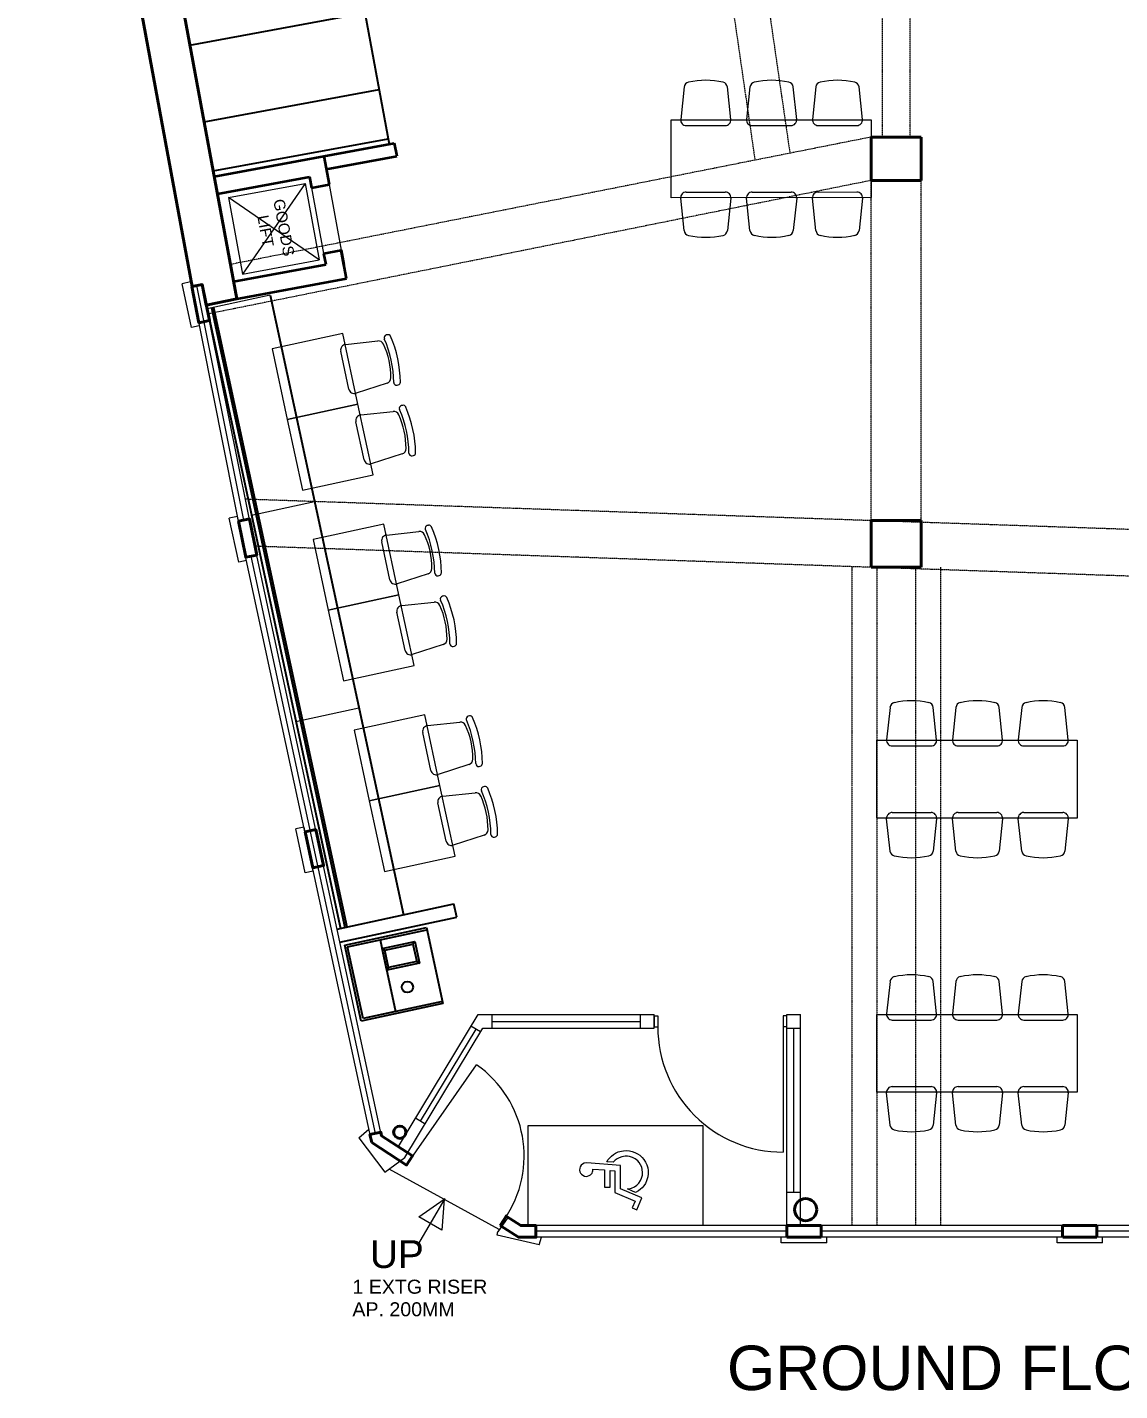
# Model space of a CAD drawing. Header units: millimetres. Extents: x -159872 to 386485, y -250577 to 158966.
# Drawn here: x 146152 to 155977, y -5176 to 7088 of the extents above; entities that cross this region are included whole.
import ezdxf

# ---------------------------------------------------------------- set-up
doc = ezdxf.new("R2010")
doc.units = ezdxf.units.MM
doc.linetypes.add('ACAD_ISO10W100', pattern=[18, 12, -3, 0, -3])
for name, color, linetype, lineweight in [('LDS-ffe-furniture-fixed', 4, 'Continuous', 25), ('LDS-ffe-furniture-loose', 5, 'Continuous', 13), ('LDS-struct-extg-ceiling beams', 252, 'ACAD_ISO10W100', 9), ('LDS-struct-extg-doors windows', 7, 'Continuous', 9), ('LDS-struct-extg-stairs', 7, 'Continuous', 9), ('LDS-struct-extg-walls', 1, 'Continuous', 40), ('LDS-struct-new-doors windows', 5, 'Continuous', 9), ('LDS-struct-new-partitions', 4, 'Continuous', 35), ('LDS-struct-new-walls', 6, 'Continuous', 35), ('LDS-text-1-50', 7, 'Continuous', 9), ('LDS-title-notes', 7, 'Continuous', 18), ('TXT1', 7, 'Continuous', 25)]:
    doc.layers.add(name, color=color, linetype=linetype, lineweight=lineweight)
doc.styles.add('Arial', font='Arial.ttf')

# ---------------------------------------------------------------- blocks, each defined once
blk = doc.blocks.new('Group-205')
at = {"layer": 'LDS-ffe-furniture-loose'}
for p, q in [((91386, 43008), (91355, 42717)), ((91405, 42661), (91756, 42661))]:
    blk.add_line(p, q, dxfattribs=at)
for centre, radius, start, end in [((91436, 43002), 50.2, 102.4307, 174.0077), ((91580, 42346), 722, 77.6027, 102.4307), ((91725, 43002), 50.2, 6.0257, 77.6027), ((91405, 42711), 50.2, 174.0077, 270.0167)]:
    blk.add_arc(centre, radius, start, end, dxfattribs=at)
blk = doc.blocks.new('Group-206')
at = {"layer": 'LDS-ffe-furniture-loose'}
for p, q in [((91386, 41717), (91356, 42008)), ((91405, 42063), (91756, 42063)), ((91806, 42008), (91775, 41717))]:
    blk.add_line(p, q, dxfattribs=at)
for centre, radius, start, end in [((91405, 42013), 50.2, 90.0167, 186.0257), ((91756, 42013), 50.2, 354.0077, 90.0167), ((91436, 41722), 50.2, 186.0257, 257.6027), ((91725, 41722), 50.2, 282.4307, 354.0077), ((91580, 42378), 722, 257.6027, 282.4307)]:
    blk.add_arc(centre, radius, start, end, dxfattribs=at)
blk = doc.blocks.new('Group-207')
at = {"layer": 'LDS-ffe-furniture-loose', "color": 7}
blk.add_blockref('Group-206', (0, 0), dxfattribs=at)
blk = doc.blocks.new('Group-208')
at = {"layer": 'LDS-ffe-furniture-loose'}
for p, q in [((91978, 41717), (91948, 42008)), ((91998, 42063), (92348, 42063)), ((92398, 42008), (92367, 41717))]:
    blk.add_line(p, q, dxfattribs=at)
for centre, radius, start, end in [((91998, 42013), 50.2, 90.0167, 186.0257), ((92348, 42013), 50.2, 354.0077, 90.0167), ((92028, 41722), 50.2, 186.0257, 257.6027), ((92317, 41722), 50.2, 282.4307, 354.0077), ((92173, 42379), 722, 257.6027, 282.4307)]:
    blk.add_arc(centre, radius, start, end, dxfattribs=at)
blk = doc.blocks.new('Group-209')
at = {"layer": 'LDS-ffe-furniture-loose'}
for p, q in [((92571, 41717), (92540, 42008)), ((92590, 42063), (92940, 42064)), ((92990, 42008), (92959, 41717))]:
    blk.add_line(p, q, dxfattribs=at)
for centre, radius, start, end in [((92590, 42013), 50.2, 90.0167, 186.0257), ((92940, 42013), 50.2, 354.0077, 90.0167), ((92621, 41722), 50.2, 186.0257, 257.6027), ((92909, 41722), 50.2, 282.4307, 354.0077), ((92765, 42379), 722, 257.6027, 282.4307)]:
    blk.add_arc(centre, radius, start, end, dxfattribs=at)
blk = doc.blocks.new('Group-210')
at = {"layer": 'LDS-ffe-furniture-loose'}
for p, q in [((92570, 43008), (92540, 42717)), ((92990, 42717), (92959, 43008)), ((92590, 42661), (92940, 42662))]:
    blk.add_line(p, q, dxfattribs=at)
for centre, radius, start, end in [((92620, 43003), 50.2, 102.4307, 174.0077), ((92765, 42346), 722, 77.6027, 102.4307), ((92909, 43003), 50.2, 6.0257, 77.6027), ((92590, 42712), 50.2, 174.0077, 270.0167), ((92940, 42712), 50.2, 270.0167, 6.0257)]:
    blk.add_arc(centre, radius, start, end, dxfattribs=at)
blk = doc.blocks.new('Group-211')
at = {"layer": 'LDS-ffe-furniture-loose'}
for p, q in [((91978, 43008), (91948, 42717)), ((92398, 42717), (92367, 43008)), ((91997, 42661), (92348, 42661))]:
    blk.add_line(p, q, dxfattribs=at)
for centre, radius, start, end in [((92028, 43002), 50.2, 102.4307, 174.0077), ((92173, 42346), 722, 77.6027, 102.4307), ((92317, 43003), 50.2, 6.0257, 77.6027), ((91997, 42711), 50.2, 174.0077, 270.0167), ((92348, 42712), 50.2, 270.0167, 6.0257)]:
    blk.add_arc(centre, radius, start, end, dxfattribs=at)
blk = doc.blocks.new('Group-212')
at = {"layer": 'LDS-ffe-furniture-loose'}
blk.add_line((91805, 42717), (91775, 43008), dxfattribs=at)
at = {"layer": 'LDS-ffe-furniture-loose', "flags": 128}
blk.add_lwpolyline([(91269, 42712), (93069, 42713), (93069, 42013), (91269, 42012)], close=True, dxfattribs=at)
at = {"layer": 'LDS-ffe-furniture-loose'}
blk.add_arc((91755, 42711), 50.2, 270.0167, 6.0257, dxfattribs=at)
at = {"layer": 'LDS-ffe-furniture-loose', "color": 7}
for name in ['Group-205', 'Group-211', 'Group-210', 'Group-207', 'Group-208', 'Group-209']:
    blk.add_blockref(name, (0, 0), dxfattribs=at)
blk = doc.blocks.new('Group-215')
at = {"layer": 'LDS-ffe-furniture-loose'}
for p, q in [((89591, 36715), (89581, 36713)), ((89245, 36226), (89172, 36568)), ((89215, 36628), (89506, 36660)), ((89588, 36280), (89310, 36189)), ((89679, 36262), (89689, 36264))]:
    blk.add_line(p, q, dxfattribs=at)
for centre, radius, start, end in [((89587, 36689), 25.1, 102.1381, 203.7069), ((88647, 36276), 1001, 0.5692, 23.7069), ((89597, 36691), 25.1, 23.5933, 102.1381), ((88647, 36276), 1061, 0.6828, 23.5933), ((89221, 36579), 50.2, 96.129, 192.1381), ((89512, 36610), 50.2, 24.552, 96.129), ((88900, 36331), 722, 359.7241, 24.552), ((89572, 36327), 50.2, 288.1471, 359.7241), ((89294, 36236), 50.2, 192.1381, 288.1471), ((89673, 36286), 25.1, 180.5692, 282.1381), ((89683, 36288), 25.1, 282.1381, 0.6828)]:
    blk.add_arc(centre, radius, start, end, dxfattribs=at)
blk = doc.blocks.new('Group-216')
at = {"layer": 'LDS-ffe-furniture-loose'}
for p, q in [((89079, 37264), (89370, 37295)), ((89455, 37351), (89445, 37349)), ((89109, 36861), (89035, 37203)), ((89451, 36915), (89173, 36824)), ((89542, 36897), (89552, 36899))]:
    blk.add_line(p, q, dxfattribs=at)
for centre, radius, start, end in [((89375, 37245), 50.2, 24.552, 96.129), ((89450, 37324), 25.1, 102.1381, 203.7069), ((88511, 36912), 1001, 0.5692, 23.7069), ((89460, 37326), 25.1, 23.5933, 102.1381), ((88511, 36912), 1061, 0.6828, 23.5933), ((89084, 37214), 50.2, 96.129, 192.1381), ((88764, 36966), 722, 359.7241, 24.552), ((89436, 36963), 50.2, 288.1471, 359.7241), ((89537, 36922), 25.1, 180.5692, 282.1381), ((89547, 36924), 25.1, 282.1381, 0.6828), ((89158, 36872), 50.2, 192.1381, 288.1471)]:
    blk.add_arc(centre, radius, start, end, dxfattribs=at)
blk = doc.blocks.new('Group-217')
at = {"layer": 'LDS-ffe-furniture-loose'}
for p, q in [((89223, 38430), (89213, 38428)), ((88877, 37940), (88803, 38283)), ((88847, 38343), (89137, 38374)), ((89219, 37994), (88941, 37903)), ((89310, 37976), (89320, 37979))]:
    blk.add_line(p, q, dxfattribs=at)
for centre, radius, start, end in [((89218, 38403), 25.1, 102.1381, 203.7069), ((88279, 37991), 1001, 0.5692, 23.7069), ((89228, 38405), 25.1, 23.5933, 102.1381), ((88279, 37991), 1061, 0.6828, 23.5933), ((88852, 38293), 50.2, 96.129, 192.1381), ((89143, 38324), 50.2, 24.552, 96.129), ((88532, 38045), 722, 359.7241, 24.552), ((89204, 38042), 50.2, 288.1471, 359.7241), ((88926, 37951), 50.2, 192.1381, 288.1471), ((89304, 38001), 25.1, 180.5692, 282.1381), ((89314, 38003), 25.1, 282.1381, 0.6828)]:
    blk.add_arc(centre, radius, start, end, dxfattribs=at)
blk = doc.blocks.new('Group-218')
at = {"layer": 'LDS-ffe-furniture-loose'}
for p, q in [((88710, 38978), (89001, 39010)), ((89086, 39065), (89076, 39063)), ((88740, 38576), (88666, 38918)), ((89083, 38630), (88805, 38539)), ((89173, 38612), (89183, 38614))]:
    blk.add_line(p, q, dxfattribs=at)
for centre, radius, start, end in [((89006, 38960), 50.2, 24.552, 96.129), ((89081, 39039), 25.1, 102.1381, 203.7069), ((88142, 38626), 1001, 0.5692, 23.7069), ((89091, 39041), 25.1, 23.5933, 102.1381), ((88142, 38626), 1061, 0.6828, 23.5933), ((88715, 38929), 50.2, 96.129, 192.1381), ((88395, 38681), 722, 359.7241, 24.552), ((89067, 38677), 50.2, 288.1471, 359.7241), ((89168, 38636), 25.1, 180.5692, 282.1381), ((89178, 38639), 25.1, 282.1381, 0.6828), ((88789, 38586), 50.2, 192.1381, 288.1471)]:
    blk.add_arc(centre, radius, start, end, dxfattribs=at)
blk = doc.blocks.new('Group-219')
at = {"layer": 'LDS-ffe-furniture-loose'}
for p, q in [((88854, 40144), (88844, 40142)), ((88508, 39655), (88434, 39997)), ((88478, 40058), (88769, 40089)), ((88850, 39709), (88572, 39618)), ((88941, 39691), (88951, 39693))]:
    blk.add_line(p, q, dxfattribs=at)
for centre, radius, start, end in [((88849, 40118), 25.1, 102.1381, 203.7069), ((87910, 39705), 1001, 0.5692, 23.7069), ((88859, 40120), 25.1, 23.5933, 102.1381), ((87910, 39705), 1061, 0.6828, 23.5933), ((88483, 40008), 50.2, 96.129, 192.1381), ((88774, 40039), 50.2, 24.552, 96.129), ((88163, 39760), 722, 359.7241, 24.552), ((88835, 39756), 50.2, 288.1471, 359.7241), ((88557, 39665), 50.2, 192.1381, 288.1471), ((88936, 39715), 25.1, 180.5692, 282.1381), ((88946, 39718), 25.1, 282.1381, 0.6828)]:
    blk.add_arc(centre, radius, start, end, dxfattribs=at)
blk = doc.blocks.new('Group-220')
at = {"layer": 'LDS-ffe-furniture-loose'}
for p, q in [((88341, 40693), (88632, 40724)), ((88717, 40780), (88707, 40778)), ((88371, 40290), (88297, 40633)), ((88714, 40344), (88436, 40253)), ((88804, 40326), (88814, 40328))]:
    blk.add_line(p, q, dxfattribs=at)
for centre, radius, start, end in [((88637, 40674), 50.2, 24.552, 96.129), ((88713, 40753), 25.1, 102.1381, 203.7069), ((87773, 40341), 1001, 0.5692, 23.7069), ((88723, 40755), 25.1, 23.5933, 102.1381), ((87773, 40341), 1061, 0.6828, 23.5933), ((88347, 40643), 50.2, 96.129, 192.1381), ((88026, 40395), 722, 359.7241, 24.552), ((88698, 40392), 50.2, 288.1471, 359.7241), ((88799, 40351), 25.1, 180.5692, 282.1381), ((88809, 40353), 25.1, 282.1381, 0.6828), ((88420, 40301), 50.2, 192.1381, 288.1471)]:
    blk.add_arc(centre, radius, start, end, dxfattribs=at)
blk = doc.blocks.new('Group-266')
at = {"layer": 'LDS-struct-extg-doors windows'}
for p, q in [((88890, 33311), (89517, 34214)), ((88835, 33346), (88751, 33400)), ((88889, 33430), (88944, 33395)), ((88890, 33311), (88944, 33395)), ((88890, 33311), (88835, 33346)), ((89730, 32769), (89784, 32853)), ((89730, 32769), (89785, 32734)), ((89839, 32818), (89784, 32853)), ((89873, 32677), (89785, 32734))]:
    blk.add_line(p, q, dxfattribs=at)
blk.add_arc((88947, 33393), 1000, 325.1989, 55.1989, dxfattribs=at)
blk = doc.blocks.new('Group-267')
at = {"layer": 'LDS-title-notes', "color": 5, "lineweight": 18, "flags": 128}
for points in [[(91554, 32767), (89984, 32767), (89984, 33667), (91554, 33667)], [(90949, 33066), (90877, 33097), (90886, 33098), (90913, 33105), (90940, 33117), (90960, 33132), (90978, 33150), (90994, 33173), (91003, 33194), (91010, 33221), (91012, 33245), (91009, 33271), (91004, 33291), (90994, 33313), (90982, 33333), (90969, 33348), (90947, 33366), (90922, 33379), (90894, 33388), (90878, 33390), (90855, 33391), (90827, 33386), (90802, 33377), (90784, 33367), (90766, 33354), (90749, 33336), (90692, 33340), (90704, 33361), (90717, 33375), (90732, 33392), (90750, 33405), (90769, 33417), (90794, 33429), (90823, 33437), (90840, 33440), (90870, 33441), (90895, 33439), (90918, 33434), (90942, 33425), (90966, 33413), (90986, 33399), (91008, 33379), (91024, 33360), (91038, 33337), (91050, 33312), (91058, 33285), (91061, 33261), (91061, 33232), (91058, 33207), (91048, 33171), (91037, 33147), (91024, 33125), (91007, 33107), (90993, 33094), (90975, 33080)], [(90959, 32908), (91005, 33016), (90814, 33098), (90814, 33307), (90511, 33331), (90488, 33328), (90472, 33320), (90459, 33309), (90451, 33296), (90447, 33282), (90446, 33266), (90449, 33250), (90454, 33238), (90463, 33228), (90475, 33219), (90491, 33212), (90505, 33210), (90518, 33212), (90531, 33216), (90543, 33223), (90551, 33230), (90558, 33238), (90563, 33250), (90565, 33260), (90566, 33275), (90670, 33267), (90670, 33113), (90720, 33113), (90720, 33263), (90764, 33259), (90764, 33064), (90945, 32986), (90919, 32926)]]:
    blk.add_lwpolyline(points, close=True, dxfattribs=at)
blk = doc.blocks.new('Group-268')
at = {"layer": 'LDS-struct-extg-doors windows'}
for p, q in [((91117, 34654), (91117, 34554)), ((91117, 34654), (91149, 34654)), ((91149, 34654), (91149, 34554)), ((92276, 34654), (92276, 34554)), ((92308, 34654), (92276, 34654)), ((92308, 34654), (92308, 34554)), ((91117, 34554), (91149, 34554)), ((92308, 34554), (92276, 34554)), ((92276, 34554), (92276, 33428))]:
    blk.add_line(p, q, dxfattribs=at)
blk.add_arc((92275, 34554), 1126, 180, 270.0509, dxfattribs=at)
blk = doc.blocks.new('Group-269')
at = {"layer": 'LDS-ffe-furniture-loose'}
for p, q in [((93238, 37427), (93207, 37136)), ((93257, 37081), (93607, 37081))]:
    blk.add_line(p, q, dxfattribs=at)
for centre, radius, start, end in [((93287, 37422), 50.2, 102.414, 173.991), ((93432, 36765), 722, 77.586, 102.414), ((93576, 37422), 50.2, 6.009, 77.586), ((93257, 37131), 50.2, 173.991, 270)]:
    blk.add_arc(centre, radius, start, end, dxfattribs=at)
blk = doc.blocks.new('Group-270')
at = {"layer": 'LDS-ffe-furniture-loose'}
for p, q in [((93238, 36136), (93207, 36427)), ((93257, 36483), (93607, 36483)), ((93657, 36427), (93626, 36136))]:
    blk.add_line(p, q, dxfattribs=at)
for centre, radius, start, end in [((93257, 36432), 50.2, 90, 186.009), ((93607, 36432), 50.2, 353.991, 90), ((93287, 36141), 50.2, 186.009, 257.586), ((93432, 36798), 722, 257.586, 282.414), ((93576, 36141), 50.2, 282.414, 353.991)]:
    blk.add_arc(centre, radius, start, end, dxfattribs=at)
blk = doc.blocks.new('Group-271')
at = {"layer": 'LDS-ffe-furniture-loose', "color": 7}
blk.add_blockref('Group-270', (0, 0), dxfattribs=at)
blk = doc.blocks.new('Group-272')
at = {"layer": 'LDS-ffe-furniture-loose'}
for p, q in [((93830, 36136), (93799, 36427)), ((93849, 36483), (94199, 36483)), ((94249, 36427), (94218, 36136))]:
    blk.add_line(p, q, dxfattribs=at)
for centre, radius, start, end in [((93849, 36432), 50.2, 90, 186.009), ((94199, 36432), 50.2, 353.991, 90), ((93880, 36141), 50.2, 186.009, 257.586), ((94024, 36798), 722, 257.586, 282.414), ((94169, 36141), 50.2, 282.414, 353.991)]:
    blk.add_arc(centre, radius, start, end, dxfattribs=at)
blk = doc.blocks.new('Group-273')
at = {"layer": 'LDS-ffe-furniture-loose'}
for p, q in [((94422, 36136), (94391, 36427)), ((94441, 36483), (94791, 36483)), ((94841, 36427), (94811, 36136))]:
    blk.add_line(p, q, dxfattribs=at)
for centre, radius, start, end in [((94441, 36432), 50.2, 90, 186.009), ((94791, 36432), 50.2, 353.991, 90), ((94472, 36141), 50.2, 186.009, 257.586), ((94616, 36798), 722, 257.586, 282.414), ((94761, 36141), 50.2, 282.414, 353.991)]:
    blk.add_arc(centre, radius, start, end, dxfattribs=at)
blk = doc.blocks.new('Group-274')
at = {"layer": 'LDS-ffe-furniture-loose'}
for p, q in [((94422, 37427), (94391, 37136)), ((94841, 37136), (94811, 37427)), ((94441, 37081), (94791, 37081))]:
    blk.add_line(p, q, dxfattribs=at)
for centre, radius, start, end in [((94472, 37422), 50.2, 102.414, 173.991), ((94616, 36765), 722, 77.586, 102.414), ((94761, 37422), 50.2, 6.009, 77.586), ((94441, 37131), 50.2, 173.991, 270), ((94791, 37131), 50.2, 270, 6.009)]:
    blk.add_arc(centre, radius, start, end, dxfattribs=at)
blk = doc.blocks.new('Group-275')
at = {"layer": 'LDS-ffe-furniture-loose'}
for p, q in [((93830, 37427), (93799, 37136)), ((94249, 37136), (94218, 37427)), ((93849, 37081), (94199, 37081))]:
    blk.add_line(p, q, dxfattribs=at)
for centre, radius, start, end in [((93880, 37422), 50.2, 102.414, 173.991), ((94024, 36765), 722, 77.586, 102.414), ((94169, 37422), 50.2, 6.009, 77.586), ((93849, 37131), 50.2, 173.991, 270), ((94199, 37131), 50.2, 270, 6.009)]:
    blk.add_arc(centre, radius, start, end, dxfattribs=at)
blk = doc.blocks.new('Group-276')
at = {"layer": 'LDS-ffe-furniture-loose'}
blk.add_line((93657, 37136), (93626, 37427), dxfattribs=at)
at = {"layer": 'LDS-ffe-furniture-loose', "flags": 128}
blk.add_lwpolyline([(93120, 37132), (94920, 37132), (94920, 36432), (93120, 36432)], close=True, dxfattribs=at)
at = {"layer": 'LDS-ffe-furniture-loose'}
blk.add_arc((93607, 37131), 50.2, 270, 6.009, dxfattribs=at)
at = {"layer": 'LDS-ffe-furniture-loose', "color": 7}
for name in ['Group-269', 'Group-275', 'Group-274', 'Group-271', 'Group-272', 'Group-273']:
    blk.add_blockref(name, (0, 0), dxfattribs=at)
blk = doc.blocks.new('Group-277')
at = {"layer": 'LDS-ffe-furniture-loose', "color": 7}
blk.add_blockref('Group-276', (0, 0), dxfattribs=at)
blk = doc.blocks.new('Group-278')
at = {"layer": 'LDS-ffe-furniture-loose'}
for p, q in [((93238, 34962), (93207, 34671)), ((93257, 34616), (93607, 34616))]:
    blk.add_line(p, q, dxfattribs=at)
for centre, radius, start, end in [((93287, 34957), 50.2, 102.414, 173.991), ((93432, 34300), 722, 77.586, 102.414), ((93576, 34957), 50.2, 6.009, 77.586), ((93257, 34666), 50.2, 173.991, 270)]:
    blk.add_arc(centre, radius, start, end, dxfattribs=at)
blk = doc.blocks.new('Group-279')
at = {"layer": 'LDS-ffe-furniture-loose'}
for p, q in [((93257, 34018), (93607, 34018)), ((93238, 33671), (93207, 33962)), ((93657, 33962), (93626, 33671))]:
    blk.add_line(p, q, dxfattribs=at)
for centre, radius, start, end in [((93257, 33967), 50.2, 90, 186.009), ((93607, 33967), 50.2, 353.991, 90), ((93287, 33676), 50.2, 186.009, 257.586), ((93432, 34333), 722, 257.586, 282.414), ((93576, 33676), 50.2, 282.414, 353.991)]:
    blk.add_arc(centre, radius, start, end, dxfattribs=at)
blk = doc.blocks.new('Group-280')
at = {"layer": 'LDS-ffe-furniture-loose', "color": 7}
blk.add_blockref('Group-279', (0, 0), dxfattribs=at)
blk = doc.blocks.new('Group-281')
at = {"layer": 'LDS-ffe-furniture-loose'}
for p, q in [((93849, 34018), (94199, 34018)), ((93830, 33671), (93799, 33962)), ((94249, 33962), (94218, 33671))]:
    blk.add_line(p, q, dxfattribs=at)
for centre, radius, start, end in [((93849, 33967), 50.2, 90, 186.009), ((94199, 33967), 50.2, 353.991, 90), ((93880, 33676), 50.2, 186.009, 257.586), ((94024, 34333), 722, 257.586, 282.414), ((94169, 33676), 50.2, 282.414, 353.991)]:
    blk.add_arc(centre, radius, start, end, dxfattribs=at)
blk = doc.blocks.new('Group-282')
at = {"layer": 'LDS-ffe-furniture-loose'}
for p, q in [((94441, 34018), (94791, 34018)), ((94422, 33671), (94391, 33962)), ((94841, 33962), (94811, 33671))]:
    blk.add_line(p, q, dxfattribs=at)
for centre, radius, start, end in [((94441, 33967), 50.2, 90, 186.009), ((94791, 33967), 50.2, 353.991, 90), ((94472, 33676), 50.2, 186.009, 257.586), ((94616, 34333), 722, 257.586, 282.414), ((94761, 33676), 50.2, 282.414, 353.991)]:
    blk.add_arc(centre, radius, start, end, dxfattribs=at)
blk = doc.blocks.new('Group-283')
at = {"layer": 'LDS-ffe-furniture-loose'}
for p, q in [((94422, 34962), (94391, 34671)), ((94841, 34671), (94811, 34962)), ((94441, 34616), (94791, 34616))]:
    blk.add_line(p, q, dxfattribs=at)
for centre, radius, start, end in [((94472, 34957), 50.2, 102.414, 173.991), ((94616, 34300), 722, 77.586, 102.414), ((94761, 34957), 50.2, 6.009, 77.586), ((94441, 34666), 50.2, 173.991, 270), ((94791, 34666), 50.2, 270, 6.009)]:
    blk.add_arc(centre, radius, start, end, dxfattribs=at)
blk = doc.blocks.new('Group-284')
at = {"layer": 'LDS-ffe-furniture-loose'}
for p, q in [((93830, 34962), (93799, 34671)), ((94249, 34671), (94218, 34962)), ((93849, 34616), (94199, 34616))]:
    blk.add_line(p, q, dxfattribs=at)
for centre, radius, start, end in [((93880, 34957), 50.2, 102.414, 173.991), ((94024, 34300), 722, 77.586, 102.414), ((94169, 34957), 50.2, 6.009, 77.586), ((93849, 34666), 50.2, 173.991, 270), ((94199, 34666), 50.2, 270, 6.009)]:
    blk.add_arc(centre, radius, start, end, dxfattribs=at)
blk = doc.blocks.new('Group-285')
at = {"layer": 'LDS-ffe-furniture-loose'}
blk.add_line((93657, 34671), (93626, 34962), dxfattribs=at)
at = {"layer": 'LDS-ffe-furniture-loose', "flags": 128}
blk.add_lwpolyline([(93120, 34667), (94920, 34667), (94920, 33967), (93120, 33967)], close=True, dxfattribs=at)
at = {"layer": 'LDS-ffe-furniture-loose'}
blk.add_arc((93607, 34666), 50.2, 270, 6.009, dxfattribs=at)
at = {"layer": 'LDS-ffe-furniture-loose', "color": 7}
for name in ['Group-278', 'Group-284', 'Group-283', 'Group-280', 'Group-281', 'Group-282']:
    blk.add_blockref(name, (0, 0), dxfattribs=at)
blk = doc.blocks.new('Group-286')
at = {"layer": 'LDS-ffe-furniture-loose', "color": 7}
blk.add_blockref('Group-285', (0, 0), dxfattribs=at)
blk = doc.blocks.new('Group-303')
at = {"layer": 'LDS-ffe-furniture-fixed'}
for p, q in [((86850, 43875), (88424, 44166)), ((88424, 44166), (88732, 42494)), ((86860, 43826), (88433, 44117)), ((86941, 43384), (88515, 43674)), ((87068, 42695), (88642, 42986)), ((87149, 42253), (88723, 42543)), ((87159, 42204), (88732, 42494))]:
    blk.add_line(p, q, dxfattribs=at)

msp = doc.modelspace()

# ---------------------------------------------------------------- linework, layer by layer
at = {"layer": 'LDS-ffe-furniture-fixed', "lineweight": 18}
for p, q in [((148336.20094, 4677.04894), (147769.16771, 4555.09356)), ((148735.71005, 2819.52573), (148168.67682, 2697.57035)), ((149135.21916, 962.00252), (148568.18593, 840.04714)), ((149534.72827, -895.52069), (148967.69504, -1017.47607))]:
    msp.add_line(p, q, dxfattribs=at)
at = {"layer": 'LDS-ffe-furniture-fixed'}
for p, q in [((148336.20094, 4677.04894), (149534.72827, -895.52069)), ((147760.94154, 4593.34125), (147761.77134, 4589.48308)), ((147769.16771, 4555.09356), (148967.69497, -1017.47608)), ((147808.27346, 4563.50428), (149006.80072, -1009.06536)), ((147827.82618, 4567.7096), (149026.35359, -1004.86001)), ((148938.76272, -1023.69872), (149989.40706, -797.73009)), ((150014.63921, -915.04734), (149989.40706, -797.73009)), ((148963.99487, -1141.01598), (150014.63921, -915.04734)), ((149008.97824, -1167.69105), (149742.21108, -1009.99008)), ((149008.97824, -1167.69105), (149742.21108, -1009.99008)), ((149032.73647, -1183.03857), (149746.41644, -1029.54296)), ((149032.73647, -1183.03857), (149746.41644, -1029.54296)), ((149742.21108, -1009.99008), (149889.39865, -1694.34074)), ((149742.21108, -1009.99008), (149889.39865, -1694.34074)), ((149156.1658, -1852.04171), (149008.97824, -1167.69105)), ((149156.1658, -1852.04171), (149008.97824, -1167.69105)), ((149032.73647, -1183.03857), (149326.02961, -1119.95818)), ((149171.51332, -1828.28347), (149032.73647, -1183.03857)), ((149171.51332, -1828.28347), (149032.73647, -1183.03857)), ((149171.51332, -1828.28347), (149032.73647, -1183.03857)), ((149326.02961, -1119.95818), (149464.80646, -1765.20308)), ((149342.85104, -1198.16968), (149636.14418, -1135.0893)), ((149342.85104, -1198.16968), (149636.14418, -1135.0893)), ((149384.90464, -1393.69844), (149342.85104, -1198.16968)), ((149366.60928, -1213.5172), (149342.85104, -1198.16968)), ((149384.90464, -1393.69844), (149342.85104, -1198.16968)), ((149366.60928, -1213.5172), (149342.85104, -1198.16968)), ((149366.60928, -1213.5172), (149620.79667, -1158.84753)), ((149366.60928, -1213.5172), (149620.79667, -1158.84753)), ((149400.25215, -1369.94021), (149366.60928, -1213.5172)), ((149400.25215, -1369.94021), (149366.60928, -1213.5172)), ((149636.14418, -1135.0893), (149620.79667, -1158.84753)), ((149636.14418, -1135.0893), (149620.79667, -1158.84753)), ((149620.79667, -1158.84753), (149654.43954, -1315.27054)), ((149620.79667, -1158.84753), (149654.43954, -1315.27054)), ((149636.14418, -1135.0893), (149678.19777, -1330.61806)), ((149636.14418, -1135.0893), (149678.19777, -1330.61806)), ((149678.19777, -1330.61806), (149384.90464, -1393.69844)), ((149678.19777, -1330.61806), (149384.90464, -1393.69844)), ((149654.43954, -1315.27054), (149400.25215, -1369.94021)), ((149654.43954, -1315.27054), (149400.25215, -1369.94021)), ((149654.43954, -1315.27054), (149678.19777, -1330.61806)), ((149654.43954, -1315.27054), (149678.19777, -1330.61806)), ((149400.25215, -1369.94021), (149384.90464, -1393.69844)), ((149400.25215, -1369.94021), (149384.90464, -1393.69844)), ((149889.39865, -1694.34074), (149156.1658, -1852.04171)), ((149889.39865, -1694.34074), (149156.1658, -1852.04171)), ((149885.19329, -1674.78786), (149171.51332, -1828.28347)), ((149885.19329, -1674.78786), (149171.51332, -1828.28347)), ((149464.80646, -1765.20308), (149171.51332, -1828.28347))]:
    msp.add_line(p, q, dxfattribs=at)
msp.add_circle((149570.93397, -1545.26897), 50, dxfattribs=at)
at = {"layer": 'LDS-ffe-furniture-loose', "flags": 128}
for points in [[(149126.00754, 3696.84265), (148989.33336, 4332.31111), (148353.86489, 4195.63693), (148490.53907, 3560.16847)], [(149262.68171, 3061.37418), (149126.00754, 3696.84265), (148490.53907, 3560.16847), (148627.21325, 2924.7)], [(149494.75769, 1982.33368), (149358.08351, 2617.80214), (148722.61505, 2481.12796), (148859.28923, 1845.6595)], [(149631.43187, 1346.86521), (149494.75769, 1982.33368), (148859.28923, 1845.6595), (148995.96341, 1210.19103)], [(149863.51814, 267.77685), (149726.84396, 903.24531), (149091.3755, 766.57114), (149228.04968, 131.10267)], [(150000.19232, -367.69161), (149863.51814, 267.77685), (149228.04968, 131.10267), (149364.72385, -504.36579)]]:
    msp.add_lwpolyline(points, close=True, dxfattribs=at)
at = {"layer": 'LDS-struct-extg-ceiling beams'}
for p, q in [((151480.91533, 14264.24498), (152696.22453, 5892.10761)), ((151826.37516, 14111.95958), (153010.50669, 5954.60193)), ((154092.2382, 6100.10513), (154092.2382, 10974.05329)), ((153842.2382, 6100.10513), (153842.2382, 10868.19264)), ((153742.2382, 6100.10513), (147982.30873, 4954.75579)), ((153742.2382, 5710.10513), (147777.91641, 4509.10255)), ((153742.2382, 2650.10513), (153742.2382, 5710.10513)), ((154192.2382, 2634.70686), (154192.2382, 5710.10513)), ((158437.17046, 2489.45212), (148113.71085, 2842.70427)), ((158437.17046, 2069.45212), (148198.93231, 2419.78813)), ((153568.63014, 2230.10513), (153568.63014, -3690.94671)), ((153793.63014, 2230.10513), (153793.63014, -3690.94671)), ((154140.84627, 2230.10513), (154140.84627, -3690.94671)), ((154365.84627, 2230.10513), (154365.84627, -3690.94671))]:
    msp.add_line(p, q, dxfattribs=at)
at = {"layer": 'LDS-struct-extg-doors windows'}
for p, q in [((147618.62381, 4796.6579), (147544.10536, 4781.05032)), ((147629.05361, 4386.08223), (147544.10536, 4781.05032)), ((147724.64507, 4773.46449), (147627.13933, 4754.00005)), ((148112.7798, 2341.1368), (147630.96319, 4754.76338)), ((148100.5458, 2654.94261), (147675.61655, 4763.67724)), ((148210.54418, 2362.16359), (147724.64507, 4773.46449)), ((147692.24341, 4429.44674), (147790.00779, 4450.47353)), ((147698.36395, 4400.98924), (147629.05361, 4386.08223)), ((148043.55306, 2687.92327), (147969.03461, 2672.31569)), ((148053.98286, 2277.3476), (147969.03461, 2672.31569)), ((148112.7798, 2341.1368), (148043.55306, 2687.92327)), ((148149.57432, 2664.72986), (148052.06857, 2645.26542)), ((149249.63152, -2944.67121), (148112.7798, 2341.1368)), ((148117.17266, 2320.71211), (148214.93704, 2341.7389)), ((149282.81693, -2861.17542), (148166.05485, 2331.22551)), ((149338.67324, -2883.08827), (148210.26764, 2363.44933)), ((148123.29319, 2292.25461), (148053.98286, 2277.3476)), ((148642.06652, -107.33135), (148567.54807, -122.93893)), ((148721.80666, -503.00002), (148642.06652, -107.33135)), ((148652.49632, -517.90703), (148567.54807, -122.93893)), ((148748.08778, -130.52477), (148650.58204, -149.98921)), ((148715.68612, -474.54252), (148813.4505, -453.51572)), ((148721.80666, -503.00002), (148652.49632, -517.90703)), ((149489.82393, -2980.50242), (150006.32649, -2123.69119)), ((149133.50599, -2900.88116), (149223.42134, -2822.80663)), ((149133.50599, -2900.88116), (149367.25544, -3211.02669)), ((149282.81382, -2861.16097), (149233.93163, -2871.67436)), ((149233.93474, -2871.68882), (149331.69912, -2850.66202)), ((149620.31308, -3064.60054), (149338.67324, -2883.08827)), ((149505.16568, -3109.35879), (149249.63152, -2944.67121)), ((149367.25544, -3211.02669), (149547.90415, -3077.85185)), ((150395.90881, -3726.86138), (149406.99488, -3181.73064)), ((150388.09458, -3747.04587), (150477.50627, -3617.04752)), ((150592.17046, -3690.94671), (150477.50627, -3617.04752)), ((150376.86599, -3777.65738), (150383.97493, -3744.21241)), ((150755.87009, -3862.42146), (150376.86599, -3777.65738)), ((150570.49595, -3795.94671), (150421.38222, -3699.84535)), ((152112.17046, -3795.94671), (150570.49595, -3795.94671)), ((157946.17259, -3690.94671), (150592.17046, -3690.94671)), ((150725.64967, -3795.94671), (150725.64967, -3690.94671)), ((152983.32851, -3740.94671), (150725.64967, -3740.94671)), ((150755.87009, -3862.42146), (150775.64967, -3795.94671)), ((158302.82029, -3795.94671), (152112.17046, -3795.94671)), ((152933.32851, -3845.94671), (152933.32851, -3795.94671)), ((152983.32851, -3795.94671), (152983.32851, -3690.94671)), ((153291.36023, -3795.94671), (153291.36023, -3690.94671)), ((155464.32851, -3740.94671), (153291.36023, -3740.94671)), ((153341.36023, -3845.94671), (153341.36023, -3795.94671)), ((155414.32851, -3845.94671), (155414.32851, -3795.94671)), ((155464.32851, -3795.94671), (155464.32851, -3690.94671)), ((155772.36023, -3795.94671), (155772.36023, -3690.94671)), ((157946.17259, -3740.94671), (155772.36023, -3740.94671)), ((155822.36023, -3845.94671), (155822.36023, -3795.94671)), ((153341.36023, -3845.94671), (152933.32851, -3845.94671)), ((155822.36023, -3845.94671), (155414.32851, -3845.94671))]:
    msp.add_line(p, q, dxfattribs=at)
at = {"layer": 'LDS-struct-extg-stairs'}
for p, q in [((147961.82517, 5556.41337), (148650.19639, 5683.47663)), ((148650.19639, 5683.47663), (148777.25964, 4995.10541)), ((147961.82517, 5556.41337), (148088.88843, 4868.04216)), ((148088.88843, 4868.04216), (148777.25964, 4995.10541)), ((149905.86367, -3446.6545), (149662.85139, -3867.56413)), ((149672.47949, -3610.88776), (149901.45185, -3454.29601)), ((149901.45185, -3454.29601), (149880.42412, -3730.71711)), ((149880.42412, -3730.71711), (149672.47949, -3610.88776))]:
    msp.add_line(p, q, dxfattribs=at)
at = {"layer": 'LDS-struct-extg-walls'}
for p, q in [((147633.7883, 4755.32735), (146151.74819, 12784.35)), ((148035.38013, 4644.61774), (147070.794, 9870.30892)), ((154192.2382, 6100.10513), (153742.2382, 6100.10513)), ((153742.2382, 5710.10513), (153742.2382, 6100.10513)), ((153742.2382, 5710.10513), (153742.2382, 6100.10513)), ((154192.2382, 6100.10513), (153742.2382, 6100.10513)), ((154192.2382, 5710.10513), (154192.2382, 6100.10513)), ((154192.2382, 5710.10513), (154192.2382, 6100.10513)), ((154192.2382, 5710.10513), (153742.2382, 5710.10513)), ((154192.2382, 5710.10513), (153742.2382, 5710.10513)), ((148974.69506, 5082.39376), (148999.20012, 4949.63646)), ((147633.7883, 4755.32735), (147724.64507, 4773.46449)), ((147724.64506, 4773.46449), (147761.38738, 4589.40634)), ((148035.38013, 4644.61774), (147761.72104, 4589.47295)), ((147761.77134, 4589.48308), (148035.38013, 4644.61775)), ((153742.2382, 2650.10513), (153742.2382, 2230.10513)), ((154192.2382, 2650.10513), (153742.2382, 2650.10513)), ((154192.2382, 2650.10513), (153742.2382, 2650.10513)), ((153742.2382, 2650.10513), (153742.2382, 2230.10513)), ((153742.2382, 2650.10513), (153742.2382, 2230.10513)), ((154192.2382, 2650.10513), (153742.2382, 2650.10513)), ((154192.2382, 2650.10513), (153742.2382, 2650.10513)), ((153742.2382, 2650.10513), (153742.2382, 2230.10513)), ((154192.2382, 2650.10513), (154192.2382, 2230.10513)), ((154192.2382, 2650.10513), (154192.2382, 2230.10513)), ((154192.2382, 2230.10513), (153742.2382, 2230.10513)), ((154192.2382, 2230.10513), (153742.2382, 2230.10513)), ((152981.85964, -3690.94671), (153291.36023, -3690.94671)), ((152981.85964, -3795.94671), (152981.85964, -3690.94671)), ((153291.36023, -3795.94671), (152983.32851, -3795.94671)), ((153291.36023, -3795.94671), (153291.36023, -3690.94671)), ((155462.85964, -3690.94671), (155772.36023, -3690.94671)), ((155462.85964, -3795.94671), (155462.85964, -3690.94671)), ((155772.36023, -3795.94671), (155464.32851, -3795.94671)), ((155772.36023, -3795.94671), (155772.36023, -3690.94671))]:
    msp.add_line(p, q, dxfattribs=at)
at = {"layer": 'LDS-struct-extg-walls', "flags": 128}
for points in [[(147630.96319, 4754.76338), (147725.2334, 4773.58193), (147790.02355, 4449.02019), (147695.75334, 4430.20164)], [(148052.06857, 2645.26542), (148150.12483, 2664.93511), (148215.22892, 2340.3818), (148117.17266, 2320.71211)], [(148650.58204, -149.98921), (148746.41551, -129.3777), (148816.01144, -452.96493), (148720.17796, -473.57643)], [(149249.63152, -2944.67121), (149233.93474, -2871.68882), (149331.69912, -2850.66202), (149338.67324, -2883.08827), (149617.37779, -3062.70879), (149563.20533, -3146.7644)], [(150403.76137, -3688.489), (150457.93383, -3604.4334), (150592.17046, -3690.94671), (150725.64967, -3690.94671), (150725.64967, -3795.94671), (150570.49595, -3795.94671)]]:
    msp.add_lwpolyline(points, close=True, dxfattribs=at)
at = {"layer": 'LDS-struct-extg-walls'}
for centre, radius in [((149501.88274, -2851.17176), 55), ((153152.35313, -3547.15747), 99.81927)]:
    msp.add_circle(centre, radius, dxfattribs=at)
at = {"layer": 'LDS-struct-new-doors windows', "lineweight": 18}
for p, q in [((150185.70972, -1923.08721), (149686.71523, -2750.48904)), ((150331.89182, -1853.47913), (151665.85919, -1853.47913)), ((153044.35964, -1915.97913), (153044.35964, -3390.88803))]:
    msp.add_line(p, q, dxfattribs=at)
at = {"layer": 'LDS-struct-new-partitions', "lineweight": 18}
for p, q in [((148650.19639, 5683.47663), (148088.88843, 4868.04216)), ((148777.25964, 4995.10541), (147961.82517, 5556.41337))]:
    msp.add_line(p, q, dxfattribs=at)
at = {"layer": 'LDS-struct-new-walls'}
for p, q in [((148818.58878, 5928.10697), (149452.25558, 6045.07259)), ((149452.24842, 6045.11142), (149474.03069, 5927.10493)), ((147832.07892, 5746.01168), (148818.58878, 5928.10697)), ((148818.58878, 5928.10697), (148865.7837, 5672.42623)), ((148840.37105, 5810.10047), (149474.64239, 5927.17768)), ((147861.12195, 5588.66969), (148690.28981, 5741.72195)), ((148690.28981, 5741.72195), (148708.44171, 5643.3832)), ((148708.44171, 5643.3832), (148865.7837, 5672.42623)), ((148817.35307, 5053.35073), (148974.69506, 5082.39376)), ((148817.35307, 5053.35073), (148835.50496, 4955.01199)), ((149021.88998, 4826.71303), (148974.69506, 5082.39376)), ((148006.3371, 4801.95973), (148835.50496, 4955.01199)), ((148035.38013, 4644.61774), (149021.88998, 4826.71303))]:
    msp.add_line(p, q, dxfattribs=at)
at = {"layer": 'LDS-struct-new-walls', "lineweight": 18}
for p, q in [((148708.44171, 5643.3832), (148817.35307, 5053.35073)), ((148865.7837, 5672.42623), (148974.69506, 5082.39376)), ((149489.82393, -2980.50242), (150206.89182, -1790.97913)), ((150206.89182, -1790.97913), (151790.85919, -1790.97913)), ((150331.89182, -1915.97913), (150331.89182, -1790.97913)), ((151665.85919, -1915.97913), (151665.85919, -1790.97913)), ((151790.85919, -1915.97913), (151790.85919, -1790.97913)), ((152981.85964, -3690.94671), (152981.85964, -1790.97913)), ((152981.85964, -1790.97913), (153106.85964, -1790.97913)), ((153106.85964, -3690.94671), (153106.85964, -1790.97913)), ((149547.90415, -3077.85185), (150248.30373, -1915.97913)), ((150228.96452, -1948.06038), (150142.34653, -1898.05146)), ((150248.30373, -1915.97913), (151790.85919, -1915.97913)), ((152981.85964, -1915.97913), (153106.85964, -1915.97913)), ((149728.86814, -2777.65589), (149644.7747, -2723.45905)), ((149573.91737, -3034.69926), (149489.82393, -2980.50242)), ((152981.85964, -3390.88803), (153106.85964, -3390.88803))]:
    msp.add_line(p, q, dxfattribs=at)

# ---------------------------------------------------------------- block references
at = {"layer": 'LDS-ffe-furniture-fixed', "color": 7}
msp.add_blockref('Group-303', (60673.51323, -36457.51522), dxfattribs=at)
at = {"layer": 'LDS-ffe-furniture-loose', "color": 7}
for name in ['Group-212', 'Group-220', 'Group-219', 'Group-218', 'Group-217', 'Group-277', 'Group-216', 'Group-215', 'Group-286']:
    msp.add_blockref(name, (60673.51323, -36457.51522), dxfattribs=at)
at = {"layer": 'LDS-struct-new-walls', "color": 7}
for name in ['Group-268', 'Group-266']:
    msp.add_blockref(name, (60673.51323, -36457.51522), dxfattribs=at)
at = {"layer": 'LDS-title-notes', "color": 7}
msp.add_blockref('Group-267', (60673.51323, -36457.51522), dxfattribs=at)

# ---------------------------------------------------------------- texts
at = {"layer": 'LDS-text-1-50', "insert": (148509.37386, 5295.25856), "char_height": 100, "width": 757.9809004, "attachment_point": 2, "rotation": 280.458245991, "line_spacing_factor": 1.004016, "style": 'Arial'}
msp.add_mtext('GOODS\\PLIFT', dxfattribs=at)
at = {"layer": 'LDS-text-1-50', "insert": (149233.26665, -3822.20871), "char_height": 250, "width": 642.8571429, "attachment_point": 1, "line_spacing_factor": 1.004016, "style": 'Arial'}
msp.add_mtext('UP', dxfattribs=at)
at = {"layer": 'LDS-text-1-50', "insert": (149075.9428, -4177.11645), "char_height": 126.0904948, "attachment_point": 1, "line_spacing_factor": 0.965752, "style": 'Arial'}
msp.add_mtext('1 EXTG RISER\\PAP. 200MM', dxfattribs=at)
at = {"layer": 'TXT1', "color": 9, "insert": (152444.46293, -4770.21197, 205303.406), "char_height": 400, "width": 6790.313779, "attachment_point": 1, "line_spacing_factor": 1.004016, "style": 'Arial'}
msp.add_mtext('GROUND FLOOR', dxfattribs=at)

doc.saveas('drawing.dxf')
